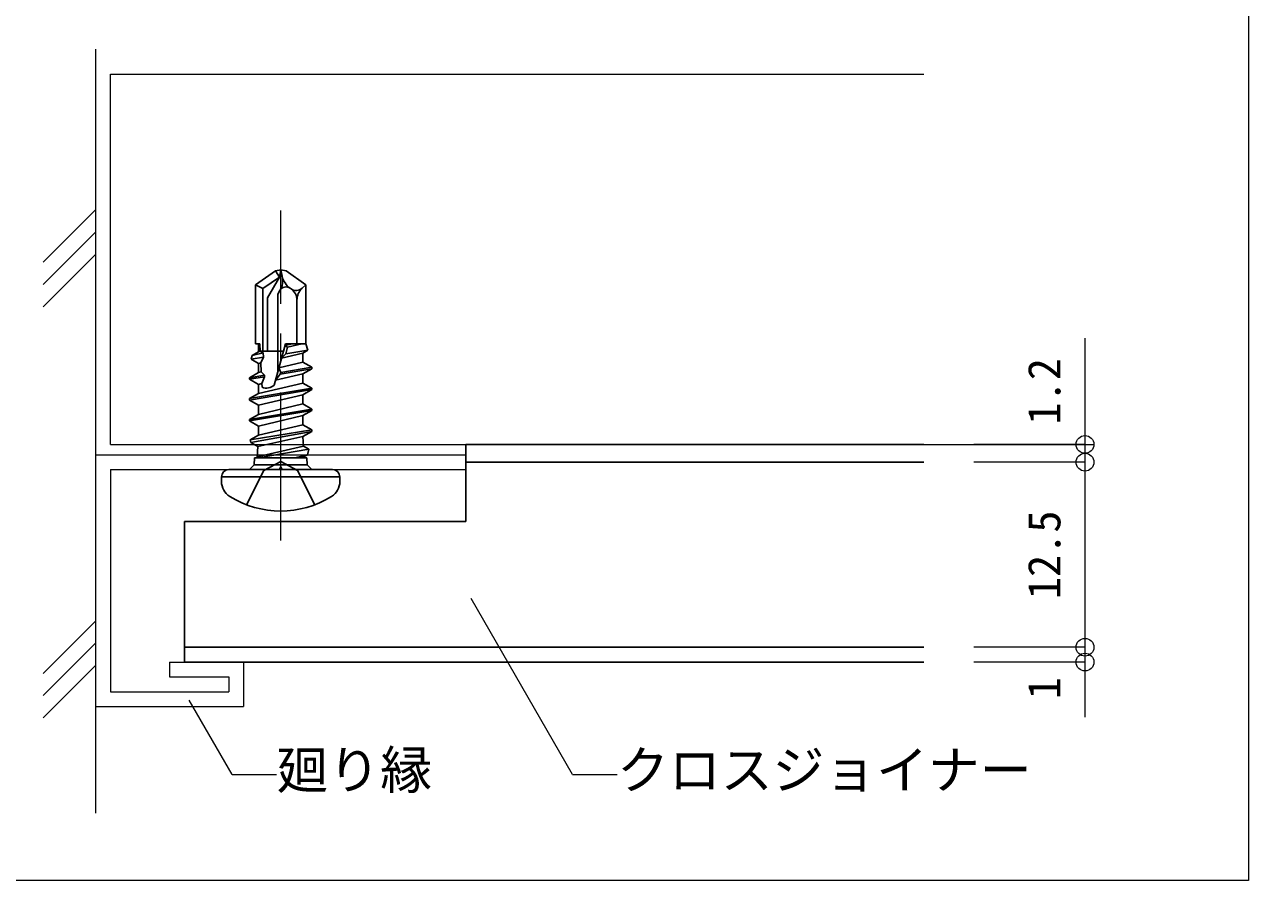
# Model space of a CAD drawing. Units: millimetres on the paper, enlarged 10 times, with parts at other scales. Extents: x -1950 to 1950, y -1347 to 1325.
# Drawn here: x -433.3 to -20, y -540 to -250.9 of the extents above; entities that cross this region are included whole.
import ezdxf
from ezdxf.enums import TextEntityAlignment as Align

# ---------------------------------------------------------------- set-up
doc = ezdxf.new("R2010")
doc.units = ezdxf.units.MM
doc.header["$LTSCALE"] = 10
doc.header["$PDMODE"] = 32
doc.header["$PDSIZE"] = 6
doc.linetypes.add('CHAIN1', pattern=[8, 5, -1, 1, -1])
for name, color, linetype, lineweight in [('1-0_中心線', 4, 'CHAIN1', 9), ('1-1_吊り材', 7, 'Continuous', 18), ('1-3_野縁', 2, 'Continuous', 25), ('1-5_寸法', 4, 'Continuous', 9), ('1-6_文字', 7, 'Continuous', 18), ('1-9_躯体他', 4, 'Continuous', 9), ('1-B_補強金具・金具・その他', 3, 'Continuous', 18), ('1-C_ビス・アンカーボルト・強調図形', 2, 'Continuous', 25), ('F-3_野縁', 3, 'Continuous', 18)]:
    doc.layers.add(name, color=color, linetype=linetype, lineweight=lineweight)
doc.styles.add('ＭＳ ゴシック', font='')
doc.styles.get('ＭＳ ゴシック').set_extended_font_data('MS Gothic')

msp = doc.modelspace()

# ---------------------------------------------------------------- linework, layer by layer
at = {"layer": '1-0_中心線'}
msp.add_line((-346.8, -425.23), (-346.8, -313.73), dxfattribs=at)
at = {"layer": '1-1_吊り材'}
for p, q in [((-404.3, -392.73), (-404.3, -267.73)), ((-404.3, -267.73), (-129.64, -267.73)), ((-404.3, -392.73), (-72.03, -392.73))]:
    msp.add_line(p, q, dxfattribs=at)
at = {"layer": '1-3_野縁'}
for p, q in [((-284.3, -392.73), (-129.64, -392.73)), ((-284.3, -418.73), (-284.3, -392.73)), ((-284.3, -396.23), (-284.3, -401.23)), ((-284.3, -398.73), (-129.64, -398.73)), ((-379.3, -418.73), (-284.3, -418.73)), ((-379.3, -466.23), (-379.3, -418.73)), ((-379.3, -461.23), (-129.64, -461.23)), ((-379.3, -466.23), (-129.64, -466.23))]:
    msp.add_line(p, q, dxfattribs=at)
at = {"layer": '1-5_寸法'}
for p, q in [((-75.22, -356.83), (-75.22, -398.73)), ((-75.22, -392.73), (-112.72, -392.73)), ((-75.22, -398.73), (-112.72, -398.73)), ((-75.22, -398.73), (-75.22, -461.23)), ((-75.22, -461.23), (-112.72, -461.23)), ((-75.22, -461.23), (-75.22, -484.89)), ((-75.22, -466.23), (-112.72, -466.23))]:
    msp.add_line(p, q, dxfattribs=at)
at = {"layer": '1-5_寸法', "color": 7}
for p in [(-75.22, -392.73), (-75.22, -398.73), (-75.22, -461.23), (-75.22, -466.23)]:
    msp.add_point(p, dxfattribs=at)
at = {"layer": '1-6_文字'}
for p, q in [((-248.22, -504.15), (-282.49, -444.8)), ((-363.21, -504.15), (-377.68, -479.08)), ((-363.21, -504.15), (-348.21, -504.15)), ((-248.22, -504.15), (-233.22, -504.15))]:
    msp.add_line(p, q, dxfattribs=at)
at = {"layer": '1-9_躯体他'}
for p, q in [((-409.3, -259.3), (-409.3, -517.29)), ((-426.98, -331.23), (-409.3, -313.55)), ((-426.98, -338.73), (-409.3, -321.05)), ((-426.98, -346.23), (-409.3, -328.55)), ((-426.98, -470.04), (-409.3, -452.37)), ((-426.98, -477.54), (-409.3, -459.87)), ((-426.98, -485.04), (-409.3, -467.37))]:
    msp.add_line(p, q, dxfattribs=at)
at = {"layer": '1-B_補強金具・金具・その他'}
for p, q in [((-409.3, -396.23), (-284.3, -396.23)), ((-404.3, -401.23), (-284.3, -401.23)), ((-404.3, -401.23), (-404.3, -476.23)), ((-384.3, -466.23), (-359.3, -466.23)), ((-359.3, -466.23), (-359.3, -481.23)), ((-404.3, -476.23), (-364.3, -476.23))]:
    msp.add_line(p, q, dxfattribs=at)
for points in [[(-409.3, -396.23), (-409.3, -481.23), (-359.3, -481.23)], [(-384.3, -466.23), (-384.3, -471.23), (-364.3, -471.23), (-364.3, -476.23)]]:
    msp.add_lwpolyline(points, dxfattribs=at)
at = {"layer": '1-C_ビス・アンカーボルト・強調図形'}
for p, q in [((-348.6, -334.13), (-355.3, -338.82)), ((-346.31, -335.93), (-346.8, -333.73)), ((-338.3, -338.82), (-344.99, -334.13)), ((-352.8, -340.12), (-355.3, -338.82)), ((-355.3, -358.73), (-355.3, -338.82)), ((-351.3, -343.25), (-347.24, -336.23)), ((-339.54, -339.97), (-338.3, -338.82)), ((-338.3, -358.73), (-338.3, -338.82)), ((-347.05, -340.75), (-347.8, -342.05)), ((-347.8, -342.05), (-347.8, -368.37)), ((-343.26, -340.22), (-343.6, -339.99)), ((-351.3, -343.25), (-351.3, -361.23)), ((-341.3, -344), (-341.3, -358.73)), ((-355.3, -358.73), (-353.88, -358.73)), ((-354.3, -361.43), (-354.3, -358.73)), ((-353.88, -358.73), (-353.74, -361.3)), ((-345.2, -358.73), (-348.96, -372.7)), ((-342.78, -358.73), (-345.36, -359.33)), ((-344.47, -359.86), (-345.36, -359.33)), ((-345.2, -358.73), (-338.3, -358.73)), ((-344.47, -359.86), (-339.61, -358.73)), ((-337.67, -360.94), (-338.3, -358.73)), ((-356.78, -363.96), (-356.41, -362.66)), ((-356.78, -363.96), (-352.62, -363.3)), ((-356.41, -362.66), (-354.3, -361.43)), ((-356.41, -362.66), (-352.71, -361.79)), ((-353.74, -361.3), (-354.3, -361.43)), ((-345.87, -361.23), (-353.74, -361.23)), ((-352.71, -361.79), (-353.74, -361.3)), ((-353.52, -365.22), (-352.62, -363.3)), ((-352.71, -361.79), (-352.62, -363.3)), ((-346.5, -363.57), (-339.3, -361.87)), ((-346.5, -363.57), (-345.07, -362.11)), ((-344.47, -359.86), (-345.07, -362.11)), ((-345.07, -362.11), (-337.67, -360.94)), ((-337.67, -360.94), (-339.3, -361.87)), ((-339.3, -364.96), (-339.3, -361.87)), ((-356.78, -363.96), (-354.3, -365.4)), ((-354.3, -365.4), (-353.52, -365.22)), ((-354.3, -368.48), (-354.3, -365.4)), ((-353.52, -365.22), (-353.35, -368.26)), ((-339.3, -364.96), (-347.39, -366.86)), ((-346.8, -368.45), (-347.39, -366.86)), ((-346.93, -368.98), (-336.3, -367.19)), ((-346.8, -368.45), (-336.3, -366.69)), ((-336.3, -366.69), (-339.3, -364.96)), ((-336.3, -367.19), (-339.3, -368.92)), ((-336.3, -367.19), (-336.3, -366.69)), ((-357.3, -370.22), (-354.3, -368.48)), ((-357.3, -370.22), (-352.29, -369.38)), ((-357.3, -370.72), (-352.26, -369.87)), ((-357.3, -370.72), (-357.3, -370.22)), ((-357.3, -370.72), (-354.3, -372.45)), ((-353.35, -368.26), (-354.3, -368.48)), ((-352.29, -369.38), (-353.35, -368.26)), ((-353.14, -372.18), (-352.26, -369.87)), ((-352.29, -369.38), (-352.26, -369.87)), ((-348.53, -371.09), (-339.3, -368.92)), ((-348.53, -371.09), (-346.93, -368.98)), ((-346.78, -368.45), (-346.93, -368.98)), ((-339.3, -372.01), (-339.3, -368.92)), ((-357.3, -377.27), (-336.3, -373.74)), ((-357.3, -377.77), (-336.3, -374.24)), ((-357.3, -377.27), (-354.3, -375.53)), ((-339.3, -372.01), (-354.3, -375.53)), ((-354.3, -372.45), (-353.14, -372.18)), ((-354.3, -375.53), (-354.3, -372.45)), ((-354.3, -379.5), (-339.3, -375.97)), ((-353.14, -372.18), (-353.07, -373.41)), ((-336.3, -373.74), (-339.3, -372.01)), ((-336.3, -374.24), (-339.3, -375.97)), ((-339.3, -379.06), (-339.3, -375.97)), ((-336.3, -374.24), (-336.3, -373.74)), ((-357.3, -377.77), (-357.3, -377.27)), ((-357.3, -377.77), (-354.3, -379.5)), ((-339.3, -379.06), (-354.3, -382.58)), ((-354.3, -382.58), (-354.3, -379.5)), ((-336.3, -380.79), (-339.3, -379.06)), ((-357.3, -384.32), (-336.3, -380.79)), ((-357.3, -384.82), (-336.3, -381.29)), ((-357.3, -384.32), (-354.3, -382.58)), ((-357.3, -384.82), (-357.3, -384.32)), ((-354.3, -386.55), (-339.3, -383.02)), ((-336.3, -381.29), (-339.3, -383.02)), ((-339.3, -386.11), (-339.3, -383.02)), ((-336.3, -381.29), (-336.3, -380.79)), ((-357.3, -384.82), (-354.3, -386.55)), ((-357.05, -391.23), (-336.3, -387.84)), ((-356.84, -392.13), (-336.3, -388.34)), ((-339.3, -386.11), (-354.3, -389.63)), ((-354.3, -389.63), (-354.3, -386.55)), ((-336.3, -387.84), (-339.3, -386.11)), ((-336.3, -388.34), (-339.3, -390.07)), ((-336.3, -388.34), (-336.3, -387.84)), ((-357.05, -391.23), (-354.3, -389.63)), ((-356.84, -392.13), (-357.05, -391.23)), ((-356.84, -392.13), (-354.53, -393.47)), ((-354.53, -393.47), (-339.3, -390.07)), ((-339.3, -390.18), (-339.3, -390.07)), ((-339.08, -393.29), (-339.3, -390.18)), ((-339.08, -393.29), (-354.77, -396.96)), ((-354.77, -396.96), (-354.53, -393.47)), ((-354.37, -397.23), (-337.27, -394.33)), ((-342.03, -397.23), (-337.71, -396.21)), ((-337.27, -394.33), (-339.08, -393.29)), ((-337.71, -396.21), (-338.83, -396.85)), ((-337.71, -396.21), (-337.27, -394.33)), ((-357.3, -401.23), (-355.71, -399.64)), ((-355.65, -397.23), (-355.71, -399.64)), ((-355.71, -399.64), (-337.88, -399.64)), ((-337.95, -397.23), (-355.65, -397.23)), ((-346.8, -398.5), (-352.52, -401.54)), ((-346.8, -398.5), (-341.07, -401.54)), ((-340.35, -397.23), (-338.83, -396.85)), ((-338.81, -397.23), (-338.83, -396.85)), ((-337.95, -397.23), (-337.88, -399.64)), ((-336.3, -401.23), (-337.88, -399.64)), ((-366.8, -403.73), (-366.8, -405.23)), ((-326.8, -403.73), (-366.8, -403.73)), ((-329.3, -401.23), (-364.3, -401.23)), ((-358.3, -413.13), (-352.52, -401.54)), ((-335.3, -413.13), (-341.07, -401.54)), ((-326.8, -403.73), (-326.8, -405.23))]:
    msp.add_line(p, q, dxfattribs=at)
at = {"layer": '1-C_ビス・アンカーボルト・強調図形', "color": 3, "lineweight": 18}
for p, q in [((-347.3, -401.23), (-346.8, -400.23)), ((-346.8, -400.23), (-346.3, -401.23))]:
    msp.add_line(p, q, dxfattribs=at)
at = {"layer": '1-C_ビス・アンカーボルト・強調図形'}
for points in [[(-344.99, -334.13), (-346.8, -333.73), (-348.6, -334.13)], [(-348.6, -334.13), (-347.24, -336.23), (-346.8, -333.73)], [(-347.24, -336.23), (-352.8, -340.12), (-352.8, -361.23)]]:
    msp.add_lwpolyline(points, dxfattribs=at)
for centre, radius, start, end in [((-352.87, -337.39), 6.72, 330, 12.5), ((-339.75, -334.48), 6.72, 192.5, 235), ((-344.98, -341.95), 2.4, 55, 150), ((-341.56, -337.79), 2.97, 235, 312.8457), ((-345.9, -344), 4.61, 0, 55), ((-335.81, -344), 5.49, 132.8457, 180), ((-351.55, -369.98), 3.75, 246.0793, 313.5446), ((-364.3, -403.73), 2.5, 90, 180), ((-329.3, -403.73), 2.5, 0, 90), ((-360.8, -405.23), 6, 180, 238.1092), ((-332.8, -405.23), 6, 301.8908, 0), ((-346.8, -382.73), 32.5, 238.1092, 301.8908)]:
    msp.add_arc(centre, radius, start, end, dxfattribs=at)
at = {"layer": 'F-3_野縁'}
for p, q in [((-20, 396.37), (-20, -540)), ((-20, -540), (-570, -540))]:
    msp.add_line(p, q, dxfattribs=at)

# ---------------------------------------------------------------- texts
at = {"layer": '1-5_寸法', "style": 'ＭＳ ゴシック'}
for s, p in [('1.2', (-80.22, -386.03)), ('12.5', (-80.22, -444.98)), ('1', (-80.22, -478.78))]:
    msp.add_text(s, height=11, rotation=90, dxfattribs=at).set_placement(p, align=Align.BOTTOM_LEFT)
at = {"layer": '1-6_文字', "style": 'ＭＳ ゴシック'}
for s, p in [('廻り縁', (-348.21, -512.9)), ('クロスジョイナー', (-233.22, -512.9))]:
    msp.add_text(s, height=12.83, dxfattribs=at).set_placement(p, align=Align.BOTTOM_LEFT)

doc.saveas('drawing.dxf')
